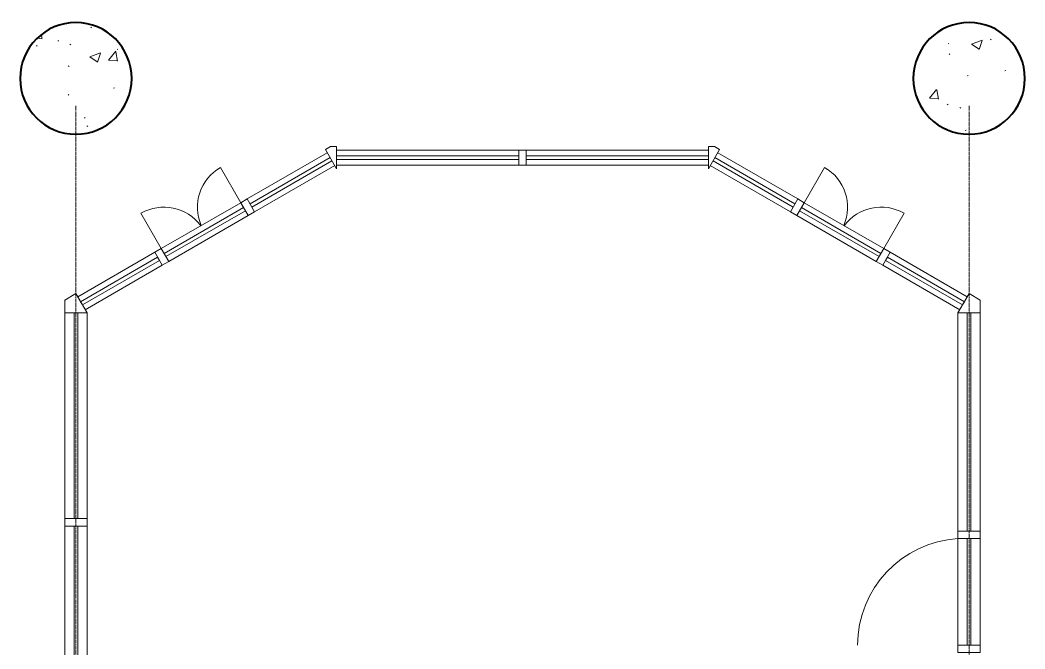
# Model space of a CAD drawing. Header units: millimetres. Extents: x -13853 to 411335, y -23261 to 161252.
# Drawn here: x 183421 to 190174, y 33025 to 37249 of the extents above; entities that cross this region are included whole.
import ezdxf

# ---------------------------------------------------------------- set-up
doc = ezdxf.new("R2010")
doc.units = ezdxf.units.MM
doc.linetypes.add('ADSK_Линия сетки', pattern=[21, 12, -3, 3, -3])
for name, color, linetype, lineweight in [('Двери', 7, 'Continuous', 18), ('Импосты витража', 7, 'Continuous', 18), ('Несущие колонны', 7, 'Continuous', 18), ('Оси', 7, 'Continuous', 9), ('Панели витража', 7, 'Continuous', 18), ('Панель', 7, 'Continuous', 30)]:
    doc.layers.add(name, color=color, linetype=linetype, lineweight=lineweight)

# ---------------------------------------------------------------- blocks, each defined once
blk = doc.blocks.new('Бетон-Круглого сечения-Колонна - 750 мм-V3-001_Весь этаж')
at = {"layer": 'Несущие колонны', "lineweight": 9}
h = blk.add_hatch(dxfattribs=at)
h.set_pattern_fill('FP_4', color=256, style=0, pattern_type=2)
h.set_pattern_definition([(50, (-183795.95, -36857.4), (728.7365, -63.7558), [76.2, -838.2]), (355, (-183795.95, -36857.4), (-140.9716, 764.2276), [60.96, -670.56]), (100.451, (-183735.2, -36862.7), (587.77, 700.4668), [64.76, -712.36]), (46.184, (-183795.95, -36654.2), (1084.3162, -168.171), [114.3, -1257.3]), (96.636, (-183705.6, -36668.2), (949.61, 989.71), [97.14, -1068.54]), (351.184, (-183796, -36654.2), (949.6206, 989.701), [91.44, -1005.84]), (21, (-183694.35, -36705), (606.4579, -409.0606), [76.2, -838.2]), (326, (-183694.35, -36705), (247.2083, 736.753), [60.96, -670.56]), (71.451, (-183643.8, -36739.1), (853.6683, 327.6855), [64.76, -712.36]), (37.5, (-183795.95, -36857.38), (12.3547, 338.22012), [6.706, -655.726, 6.706, -674.014, -673.1]), (37.5, (-183795.95, -36857.38), (12.3547, 338.22012), [-1343.152, 6.706, -666.394]), (7.5, (-183795.95, -36857.38), (267.2789, 400.7221), [6.706, -381.406, 6.706, -640.486, -256.54]), (7.5, (-183795.95, -36857.38), (267.2789, 400.7221), [-1035.304, 6.706, -249.834]), (327.5, (-184022.52, -36857.38), (542.36333, -22.91534), [6.706, -247.294, 6.706, -1837.334]), (327.5, (-184022.52, -36857.38), (542.36333, -22.91534), [-260.706, -785.774, 6.706, -1044.854]), (317.5, (-184124.1, -36857.4), (592.517, 101.7071), [6.706, -323.494, 6.706, -1266.342]), (317.5, (-184124.1, -36857.4), (592.517, 101.7071), [-336.906, -519.582, 6.706, -740.054])])
h.paths.add_polyline_path([(0, -375), (65.1, -369.3), (128.3, -352.4), (187.5, -324.8), (241, -287.3), (287.3, -241), (324.8, -187.5), (352.4, -128.3), (369.3, -65.1), (375, 0), (369.3, 65.1), (352.4, 128.3), (324.8, 187.5), (287.3, 241), (241, 287.3), (184.7, 326.1), (128.3, 352.4), (65.1, 369.3), (0, 375), (-65.1, 369.3), (-128.3, 352.4), (-187.5, 324.8), (-241, 287.3), (-287.3, 241), (-324.8, 187.5), (-352.4, 128.3), (-369.3, 65.1), (-375, 0), (-369.3, -65.1), (-352.4, -128.3), (-324.8, -187.5), (-287.3, -241), (-241, -287.3), (-187.5, -324.8), (-128.3, -352.4), (-65.1, -369.3)], flags=0)
at = {"layer": 'Несущие колонны', "lineweight": 40}
for start, end in [(360, 180), (180, 360)]:
    blk.add_arc((0, 0), 375, start, end, dxfattribs=at)
blk = doc.blocks.new('Бетон-Круглого сечения-Колонна - 750 мм-V7-001_Весь этаж')
at = {"layer": 'Несущие колонны', "lineweight": 9}
h = blk.add_hatch(dxfattribs=at)
h.set_pattern_fill('FP_11', color=256, style=0, pattern_type=2)
h.set_pattern_definition([(230, (189798.55, 36857.4), (-728.7365, 63.7558), [76.2, -838.2]), (175, (189798.55, 36857.4), (140.9716, -764.2276), [60.96, -670.56]), (280.451, (189737.8, 36862.7), (-587.77, -700.4668), [64.76, -712.36]), (226.184, (189798.55, 36654.2), (-1084.3162, 168.171), [114.3, -1257.3]), (276.636, (189708.2, 36668.2), (-949.61, -989.71), [97.14, -1068.54]), (171.184, (189798.6, 36654.2), (-949.6206, -989.701), [91.44, -1005.84]), (201, (189696.95, 36705), (-606.4579, 409.0606), [76.2, -838.2]), (146, (189696.95, 36705), (-247.2083, -736.753), [60.96, -670.56]), (251.451, (189646.4, 36739.1), (-853.6683, -327.6855), [64.76, -712.36]), (217.5, (189798.55, 36857.38), (-12.3547, -338.22012), [6.706, -655.726, 6.706, -674.014, -673.1]), (217.5, (189798.55, 36857.38), (-12.3547, -338.22012), [-1343.152, 6.706, -666.394]), (187.5, (189798.55, 36857.38), (-267.2789, -400.7221), [6.706, -381.406, 6.706, -897.026]), (187.5, (189798.55, 36857.38), (-267.2789, -400.7221), [-394.818, -640.486, 6.706, -249.834]), (147.5, (190025.12, 36857.38), (-542.36333, 22.91534), [6.706, -247.294, 6.706, -1837.334]), (147.5, (190025.12, 36857.38), (-542.36333, 22.91534), [-260.706, -785.774, 6.706, -1044.854]), (137.5, (190126.7, 36857.4), (-592.517, -101.7071), [6.706, -323.494, 6.706, -519.582, -746.76]), (137.5, (190126.7, 36857.4), (-592.517, -101.7071), [-856.488, 6.706, -740.054])])
h.paths.add_polyline_path([(0, 375), (-65.1, 369.3), (-128.3, 352.4), (-187.5, 324.8), (-241, 287.3), (-287.3, 241), (-324.8, 187.5), (-352.4, 128.3), (-369.3, 65.1), (-375, 0), (-369.3, -65.1), (-352.4, -128.3), (-324.8, -187.5), (-287.3, -241), (-241, -287.3), (-187.5, -324.8), (-128.3, -352.4), (-65.1, -369.3), (0, -375), (65.1, -369.3), (128.3, -352.4), (187.5, -324.8), (241, -287.3), (287.3, -241), (324.8, -187.5), (352.4, -128.3), (369.3, -65.1), (375, 0), (369.3, 65.1), (352.4, 128.3), (324.8, 187.5), (287.3, 241), (241, 287.3), (187.5, 324.8), (128.3, 352.4), (65.1, 369.3)], flags=0)
at = {"layer": 'Несущие колонны', "lineweight": 40}
for start, end in [(0, 180), (180, 0)]:
    blk.add_arc((0, 0), 375, start, end, dxfattribs=at)
blk = doc.blocks.new('Системная панель - ADSK_Cтеклопакет_25-1031278-001_Весь этаж')
at = {"layer": 'Панели витража'}
for p, q in [((612.1, 12.5), (-612.1, 12.5)), ((-612.1, 12.5), (-612.1, -12.5)), ((612.1, -12.5), (612.1, 12.5)), ((-612.1, -12.5), (612.1, -12.5))]:
    blk.add_line(p, q, dxfattribs=at)
blk = doc.blocks.new('Системная панель - ADSK_Cтеклопакет_25-1040625-001_Весь этаж')
at = {"layer": 'Панели витража'}
for p, q in [((299.2, 12.5), (-299.2, 12.5)), ((-299.2, 12.5), (-299.2, -12.5)), ((299.2, -12.5), (299.2, 12.5)), ((-299.2, -12.5), (299.2, -12.5))]:
    blk.add_line(p, q, dxfattribs=at)
blk = doc.blocks.new('Системная панель - ADSK_Cтеклопакет_25-1033405-001_Весь этаж')
at = {"layer": 'Панели витража'}
for p, q in [((299.2, 12.5), (-299.2, 12.5)), ((-299.2, 12.5), (-299.2, -12.5)), ((299.2, -12.5), (299.2, 12.5)), ((-299.2, -12.5), (299.2, -12.5))]:
    blk.add_line(p, q, dxfattribs=at)
blk = doc.blocks.new('Системная панель - ADSK_Cтеклопакет_25-1031593-001_Весь этаж')
at = {"layer": 'Панели витража'}
for p, q in [((310.8, 12.5), (-310.8, 12.5)), ((-310.8, 12.5), (-310.8, -12.5)), ((310.8, -12.5), (310.8, 12.5)), ((-310.8, -12.5), (310.8, -12.5))]:
    blk.add_line(p, q, dxfattribs=at)
blk = doc.blocks.new('Дверь-Витраж-Двойная-Витрина - Дверь-Витраж-Двойная-Витрина-1040893-001_Весь этаж')
at = {"layer": 'Двери'}
for centre, start, end in [((-308.3, -15.6), 270, 353.54431), ((308.3, -15.6), 186.45569, 270)]:
    blk.add_arc(centre, 308.3, start, end, dxfattribs=at)
at = {"layer": 'Панель', "lineweight": 18}
for p, q in [((-308.3, -50), (-308.3, -323.9)), ((308.3, -50), (308.3, -323.9))]:
    blk.add_line(p, q, dxfattribs=at)
blk = doc.blocks.new('Системная панель - ADSK_Cтеклопакет_25-1028637-001_Весь этаж')
at = {"layer": 'Панели витража'}
for p, q in [((308.3, 12.5), (-308.3, 12.5)), ((-308.3, 12.5), (-308.3, -12.5)), ((308.3, -12.5), (308.3, 12.5)), ((-308.3, -12.5), (308.3, -12.5))]:
    blk.add_line(p, q, dxfattribs=at)
blk = doc.blocks.new('Системная панель - ADSK_Cтеклопакет_25-1031614-001_Весь этаж')
at = {"layer": 'Панели витража'}
for p, q in [((310.8, 12.5), (-310.8, 12.5)), ((-310.8, 12.5), (-310.8, -12.5)), ((310.8, -12.5), (310.8, 12.5)), ((-310.8, -12.5), (310.8, -12.5))]:
    blk.add_line(p, q, dxfattribs=at)
blk = doc.blocks.new('Дверь-Витраж-Двойная-Витрина - Дверь-Витраж-Двойная-Витрина-1040946-001_Весь этаж')
at = {"layer": 'Двери'}
for centre, start, end in [((-308.3, 15.5), 6.45569, 90), ((308.3, 15.5), 90, 173.54431)]:
    blk.add_arc(centre, 308.3, start, end, dxfattribs=at)
at = {"layer": 'Панель', "lineweight": 18}
for p, q in [((-308.3, 50), (-308.3, 323.9)), ((308.3, 50), (308.3, 323.9))]:
    blk.add_line(p, q, dxfattribs=at)
blk = doc.blocks.new('Системная панель - ADSK_Cтеклопакет_25-1028692-001_Весь этаж')
at = {"layer": 'Панели витража'}
for p, q in [((308.3, 12.5), (-308.3, 12.5)), ((-308.3, 12.5), (-308.3, -12.5)), ((308.3, -12.5), (308.3, 12.5)), ((-308.3, -12.5), (308.3, -12.5))]:
    blk.add_line(p, q, dxfattribs=at)
blk = doc.blocks.new('Прямоугольный импост - 50х100-1031274-001_Весь этаж')
at = {"layer": 'Импосты витража'}
for p, q in [((185548.1, 36375.1), (186772.3, 36375.1)), ((186772.3, 36275.1), (185548.1, 36275.1))]:
    blk.add_line(p, q, dxfattribs=at)
blk = doc.blocks.new('Прямоугольный импост - 50х100-1028578-001_Весь этаж')
at = {"layer": 'Импосты витража'}
for p, q in [((-25, 50), (25, 50)), ((-25, -50), (-25, 50)), ((25, 50), (25, -50)), ((25, -50), (-25, -50))]:
    blk.add_line(p, q, dxfattribs=at)
blk = doc.blocks.new('Прямоугольный импост - 50х100-1040622-001_Весь этаж')
at = {"layer": 'Импосты витража'}
for p, q in [((189267.9, 35689.3), (189786.1, 35390.1)), ((189736.1, 35303.5), (189217.9, 35602.7))]:
    blk.add_line(p, q, dxfattribs=at)
blk = doc.blocks.new('Прямоугольный импост - 50х100-1031261-001_Весь этаж')
at = {"layer": 'Импосты витража'}
for p, q in [((188108.9, 36358.4), (188647.2, 36047.6)), ((188597.2, 35961), (188058.9, 36271.8))]:
    blk.add_line(p, q, dxfattribs=at)
blk = doc.blocks.new('Прямоугольный импост - 50х100-1028623-001_Весь этаж')
at = {"layer": 'Импосты витража'}
for p, q in [((188690.5, 36022.6), (189224.6, 35714.3)), ((189174.6, 35627.7), (188640.5, 35936))]:
    blk.add_line(p, q, dxfattribs=at)
blk = doc.blocks.new('Прямоугольный импост - 50х100-1028629-001_Весь этаж')
at = {"layer": 'Импосты витража'}
for p, q in [((-25, 50), (25, 50)), ((-25, -50), (-25, 50)), ((25, 50), (25, -50)), ((25, -50), (-25, -50))]:
    blk.add_line(p, q, dxfattribs=at)
blk = doc.blocks.new('Прямоугольный импост - 50х100-1033402-001_Весь этаж')
at = {"layer": 'Импосты витража'}
for p, q in [((183808.4, 35390.1), (184326.6, 35689.3)), ((184376.6, 35602.7), (183858.4, 35303.5))]:
    blk.add_line(p, q, dxfattribs=at)
blk = doc.blocks.new('Прямоугольный импост - 50х100-1031351-001_Весь этаж')
at = {"layer": 'Импосты витража'}
for p, q in [((184947.3, 36047.6), (185485.6, 36358.4)), ((185535.6, 36271.8), (184997.3, 35961))]:
    blk.add_line(p, q, dxfattribs=at)
blk = doc.blocks.new('Прямоугольный импост - 50х100-1028680-001_Весь этаж')
at = {"layer": 'Импосты витража'}
for p, q in [((184369.9, 35714.3), (184904, 36022.6)), ((184954, 35936), (184419.9, 35627.7))]:
    blk.add_line(p, q, dxfattribs=at)
blk = doc.blocks.new('Прямоугольный импост - 50х100-1028684-001_Весь этаж')
at = {"layer": 'Импосты витража'}
for p, q in [((-25, 50), (25, 50)), ((-25, -50), (-25, 50)), ((25, 50), (25, -50)), ((25, -50), (-25, -50))]:
    blk.add_line(p, q, dxfattribs=at)
blk = doc.blocks.new('Квадратный угловой импост - 150х150-1031528-001_Весь этаж')
at = {"layer": 'Импосты витража'}
for p, q in [((-20.1, -75), (-20.1, 75)), ((-20.1, 75), (20.1, 75)), ((20.1, 75), (54.9, 54.9)), ((54.9, 54.9), (-20.1, -75))]:
    blk.add_line(p, q, dxfattribs=at)
blk = doc.blocks.new('Квадратный угловой импост - 150х150-1031556-001_Весь этаж')
at = {"layer": 'Импосты витража'}
for p, q in [((-20.1, 75), (54.9, -54.9)), ((-20.1, -75), (-20.1, 75)), ((54.9, -54.9), (20.1, -75)), ((20.1, -75), (-20.1, -75))]:
    blk.add_line(p, q, dxfattribs=at)
blk = doc.blocks.new('Системная панель - ADSK_Cтеклопакет_25-1033392-001_Весь этаж')
at = {"layer": 'Панели витража'}
for p, q in [((690.8, 12.5), (-690.8, 12.5)), ((-690.8, 12.5), (-690.8, -12.5)), ((690.8, -12.5), (690.8, 12.5)), ((-690.8, -12.5), (690.8, -12.5))]:
    blk.add_line(p, q, dxfattribs=at)
blk = doc.blocks.new('Системная панель - ADSK_Cтеклопакет_25-1033259-001_Весь этаж')
at = {"layer": 'Панели витража'}
for p, q in [((700, 12.5), (-700, 12.5)), ((-700, 12.5), (-700, -12.5)), ((700, -12.5), (700, 12.5)), ((-700, -12.5), (700, -12.5))]:
    blk.add_line(p, q, dxfattribs=at)
blk = doc.blocks.new('Прямоугольный импост - 50х150-1032873-001_Весь этаж')
at = {"layer": 'Импосты витража'}
for p, q in [((183720.9, 32450.1), (183720.9, 33850.1)), ((183870.9, 33850.1), (183870.9, 32450.1))]:
    blk.add_line(p, q, dxfattribs=at)
blk = doc.blocks.new('Прямоугольный импост - 50х150-1033398-001_Весь этаж')
at = {"layer": 'Импосты витража'}
for p, q in [((183720.9, 33900.1), (183720.9, 35281.8)), ((183870.9, 35281.8), (183870.9, 33900.1))]:
    blk.add_line(p, q, dxfattribs=at)
blk = doc.blocks.new('Прямоугольный импост - 50х150-1033252-001_Весь этаж')
at = {"layer": 'Импосты витража'}
for p, q in [((-25, 75), (25, 75)), ((-25, -75), (-25, 75)), ((25, 75), (25, -75)), ((25, -75), (-25, -75))]:
    blk.add_line(p, q, dxfattribs=at)
blk = doc.blocks.new('Квадратный угловой импост - 150х150-1033397-001_Весь этаж')
at = {"layer": 'Импосты витража'}
for p, q in [((43.3, 75), (-43.3, 75)), ((-43.3, 75), (-43.3, -75)), ((86.6, 0), (43.3, 75)), ((-43.3, -75), (86.6, 0))]:
    blk.add_line(p, q, dxfattribs=at)
blk = doc.blocks.new('Системная панель - ADSK_Cтеклопакет_25-1040749-001_Весь этаж')
at = {"layer": 'Панели витража'}
for p, q in [((732.5, 12.5), (-732.5, 12.5)), ((-732.5, 12.5), (-732.5, -12.5)), ((732.5, -12.5), (732.5, 12.5)), ((-732.5, -12.5), (732.5, -12.5))]:
    blk.add_line(p, q, dxfattribs=at)
blk = doc.blocks.new('Системная панель - ADSK_Cтеклопакет_25-1040759-001_Весь этаж')
at = {"layer": 'Панели витража'}
for p, q in [((358.3, 12.5), (-358.3, 12.5)), ((-358.3, 12.5), (-358.3, -12.5)), ((358.3, -12.5), (358.3, 12.5)), ((-358.3, -12.5), (358.3, -12.5))]:
    blk.add_line(p, q, dxfattribs=at)
blk = doc.blocks.new('Квадратный угловой импост - 150х150-1040640-001_Весь этаж')
at = {"layer": 'Импосты витража'}
for p, q in [((86.6, 0), (-43.3, 75)), ((-43.3, 75), (-43.3, -75)), ((43.3, -75), (86.6, 0)), ((-43.3, -75), (43.3, -75))]:
    blk.add_line(p, q, dxfattribs=at)
blk = doc.blocks.new('Прямоугольный импост - 50х150-1040745-001_Весь этаж')
at = {"layer": 'Импосты витража'}
for p, q in [((189723.6, 33816.8), (189723.6, 35281.8)), ((189873.6, 35281.8), (189873.6, 33816.8))]:
    blk.add_line(p, q, dxfattribs=at)
blk = doc.blocks.new('Прямоугольный импост - 50х150-1040754-001_Весь этаж')
at = {"layer": 'Импосты витража'}
for p, q in [((-25, 75), (25, 75)), ((-25, -75), (-25, 75)), ((25, 75), (25, -75)), ((25, -75), (-25, -75))]:
    blk.add_line(p, q, dxfattribs=at)
blk = doc.blocks.new('Прямоугольный импост - 50х150-1040757-001_Весь этаж')
at = {"layer": 'Импосты витража'}
for p, q in [((189723.6, 33050.1), (189723.6, 33766.8)), ((189873.6, 33766.8), (189873.6, 33050.1))]:
    blk.add_line(p, q, dxfattribs=at)
blk = doc.blocks.new('AC_ДверьВитражная_Однопольная_ПВХ_ГОСТ30970-2014 - Остекленная Левая-1040877-001_Весь этаж')
at = {"layer": 'Панель', "lineweight": 18}
blk.add_arc((358.3, -32.5), 716.7, 183.41179, 270, dxfattribs=at)

msp = doc.modelspace()

# ---------------------------------------------------------------- linework, layer by layer
at = {"layer": 'Оси', "linetype": 'ADSK_Линия сетки'}
for p, q in [((183795.9, 36673.8), (183795.9, -22442.7)), ((189798.6, 36673.8), (189798.6, -22442.7))]:
    msp.add_line(p, q, dxfattribs=at)

# ---------------------------------------------------------------- block references
at = {"layer": 'Двери'}
for name, p, rotation in [('Дверь-Витраж-Двойная-Витрина - Дверь-Витраж-Двойная-Витрина-1040946-001_Весь этаж', (184662, 35825.1), 29.99999999999959), ('Дверь-Витраж-Двойная-Витрина - Дверь-Витраж-Двойная-Витрина-1040893-001_Весь этаж', (188932.5, 35825.1), 150.0000000000004), ('AC_ДверьВитражная_Однопольная_ПВХ_ГОСТ30970-2014 - Остекленная Левая-1040877-001_Весь этаж', (189798.6, 33408.5), 270)]:
    msp.add_blockref(name, p, dxfattribs=dict(at, rotation=rotation))
at = {"layer": 'Импосты витража', "extrusion": (0, 0, -1)}
for name, p, rotation in [('Квадратный угловой импост - 150х150-1031556-001_Весь этаж', (-185528, 36325.1), 150.0000000000004), ('Квадратный угловой импост - 150х150-1031528-001_Весь этаж', (-188066.5, 36325.1), 29.99999999999959), ('Прямоугольный импост - 50х100-1028578-001_Весь этаж', (-186797.3, 36325.1), 180), ('Прямоугольный импост - 50х100-1028684-001_Весь этаж', (-184950.6, 35991.8), 150.0000000000004), ('Прямоугольный импост - 50х100-1028629-001_Весь этаж', (-188643.9, 35991.8), 29.99999999999959), ('Прямоугольный импост - 50х100-1028684-001_Весь этаж', (-184373.3, 35658.5), 150.0000000000004), ('Прямоугольный импост - 50х100-1028629-001_Весь этаж', (-189221.2, 35658.5), 29.99999999999959), ('Прямоугольный импост - 50х150-1033252-001_Весь этаж', (-183795.9, 33875.1), 270), ('Прямоугольный импост - 50х150-1040754-001_Весь этаж', (-189798.6, 33791.8), 270), ('Прямоугольный импост - 50х150-1040754-001_Весь этаж', (-189798.6, 33025.1), 270)]:
    msp.add_blockref(name, p, dxfattribs=dict(at, rotation=rotation))
at = {"layer": 'Импосты витража'}
for name, p in [('Прямоугольный импост - 50х100-1031351-001_Весь этаж', (0, 0)), ('Прямоугольный импост - 50х100-1031274-001_Весь этаж', (0, 0)), ('Прямоугольный импост - 50х100-1031274-001_Весь этаж', (1274.2, 0)), ('Прямоугольный импост - 50х100-1031261-001_Весь этаж', (0, 0)), ('Прямоугольный импост - 50х100-1028680-001_Весь этаж', (0, 0)), ('Прямоугольный импост - 50х100-1028623-001_Весь этаж', (0, 0)), ('Прямоугольный импост - 50х100-1033402-001_Весь этаж', (0, 0)), ('Прямоугольный импост - 50х100-1040622-001_Весь этаж', (0, 0)), ('Прямоугольный импост - 50х150-1033398-001_Весь этаж', (0, 0)), ('Прямоугольный импост - 50х150-1040745-001_Весь этаж', (0, 0)), ('Прямоугольный импост - 50х150-1032873-001_Весь этаж', (0, 0)), ('Прямоугольный импост - 50х150-1040757-001_Весь этаж', (0, 0))]:
    msp.add_blockref(name, p, dxfattribs=at)
at = {"layer": 'Импосты витража', "rotation": 90}
for name, p in [('Квадратный угловой импост - 150х150-1033397-001_Весь этаж', (183795.9, 35325.1)), ('Квадратный угловой импост - 150х150-1040640-001_Весь этаж', (189798.6, 35325.1))]:
    msp.add_blockref(name, p, dxfattribs=at)
at = {"layer": 'Несущие колонны'}
msp.add_blockref('Бетон-Круглого сечения-Колонна - 750 мм-V3-001_Весь этаж', (183795.9, 36857.4), dxfattribs=at)
at = {"layer": 'Несущие колонны', "rotation": 180}
msp.add_blockref('Бетон-Круглого сечения-Колонна - 750 мм-V7-001_Весь этаж', (189798.6, 36857.4), dxfattribs=at)
at = {"layer": 'Панели витража'}
for p in [(186160.2, 36325.1), (187434.3, 36325.1)]:
    msp.add_blockref('Системная панель - ADSK_Cтеклопакет_25-1031278-001_Весь этаж', p, dxfattribs=at)
for name, p, rotation in [('Системная панель - ADSK_Cтеклопакет_25-1031614-001_Весь этаж', (185241.4, 36159.7), 29.99999999999959), ('Системная панель - ADSK_Cтеклопакет_25-1031593-001_Весь этаж', (188353.1, 36159.7), 150.0000000000004), ('Системная панель - ADSK_Cтеклопакет_25-1028692-001_Весь этаж', (184662, 35825.1), 29.99999999999959), ('Системная панель - ADSK_Cтеклопакет_25-1028637-001_Весь этаж', (188932.5, 35825.1), 150.0000000000004), ('Системная панель - ADSK_Cтеклопакет_25-1033405-001_Весь этаж', (184092.5, 35496.4), 29.99999999999959), ('Системная панель - ADSK_Cтеклопакет_25-1040625-001_Весь этаж', (189502, 35496.4), 150.0000000000004), ('Системная панель - ADSK_Cтеклопакет_25-1033392-001_Весь этаж', (183795.9, 34591), 270), ('Системная панель - ADSK_Cтеклопакет_25-1040749-001_Весь этаж', (189798.6, 34549.3), 270), ('Системная панель - ADSK_Cтеклопакет_25-1033259-001_Весь этаж', (183795.9, 33150.1), 270), ('Системная панель - ADSK_Cтеклопакет_25-1040759-001_Весь этаж', (189798.6, 33408.5), 270)]:
    msp.add_blockref(name, p, dxfattribs=dict(at, rotation=rotation))

doc.saveas('drawing.dxf')
